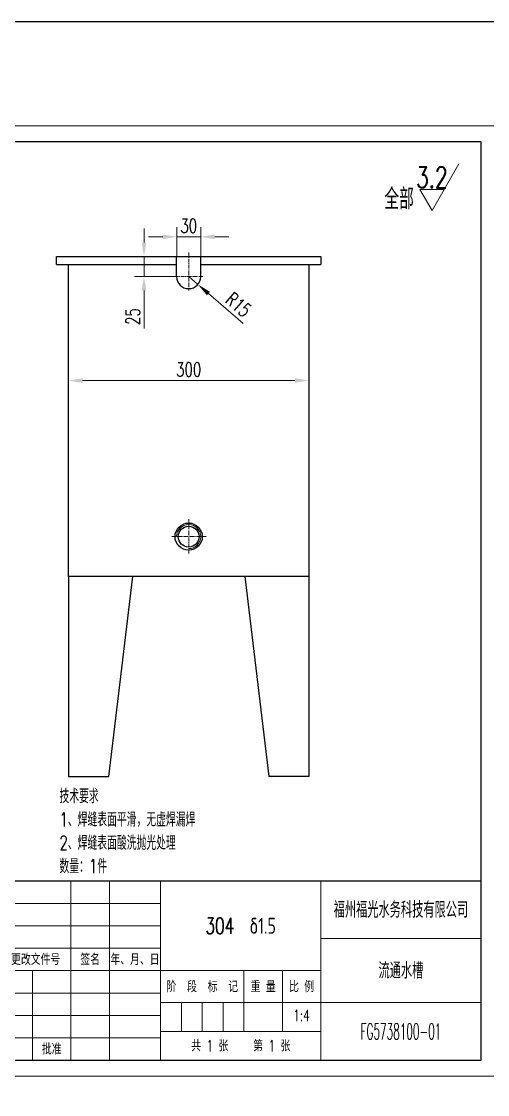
# Model space of a CAD drawing. Header units: millimetres. Extents: x 1001 to 6162, y -183 to 4066.
# Drawn here: x 3110 to 3692, y 768 to 2109 of the extents above; entities that cross this region are included whole.
import ezdxf
from ezdxf.enums import TextEntityAlignment as Align

# ---------------------------------------------------------------- set-up
doc = ezdxf.new("R2010")
doc.units = ezdxf.units.MM
doc.header["$LTSCALE"] = 0.3
doc.linetypes.add('ACAD_ISO02W100', pattern=[15, 12, -3])
doc.linetypes.add('CENTER', pattern=[50.8, 31.75, -6.35, 6.35, -6.35])
for name, color, linetype, lineweight in [('中心线', 1, 'CENTER', 15), ('粗实线', 7, 'Continuous', 30), ('细实线', 3, 'Continuous', 15), ('虚线', 2, 'ACAD_ISO02W100', 15)]:
    doc.layers.add(name, color=color, linetype=linetype, lineweight=lineweight)
doc.styles.add('2', font='simplex.shx', dxfattribs={"width": 0.7, "height": 7, "bigfont": 'hztxt.shx'})
doc.styles.add('5', font='simplex.shx', dxfattribs={"width": 0.7, "height": 17.5, "bigfont": 'hztxt.shx'})
doc.styles.add('机械工程图样式', font='simplex.shx', dxfattribs={"width": 0.7, "height": 3.5, "bigfont": 'hztxt.shx'})
doc.dimstyles.new('机械工程图-5', dxfattribs={"dimtxt": 3.5, "dimasz": 17.5, "dimexe": 12, "dimexo": 0, "dimgap": 5, "dimtad": 1, "dimdec": 3, "dimdsep": 46, "dimtxsty": '5', "dimcen": 0, "dimclrd": 256, "dimclre": 256, "dimadec": 0, "dimazin": 2, "dimtfac": 1, "dimtdec": 3, "dimtmove": 0, "dimatfit": 3, "dimfxl": 1, "dimtolj": 1, "dimtzin": 0, "dimlwd": -1, "dimlwe": -1, "dimarcsym": 0})

# ---------------------------------------------------------------- blocks, each defined once
blk = doc.blocks.new('标题栏')
at = {"layer": '粗实线'}
blk.add_lwpolyline([(-180, 0), (0, 0), (0, 56), (-180, 56)], close=True, dxfattribs=at)
at = {"layer": '细实线'}
for p, q in [((-170, 56), (-170, 28)), ((-160, 56), (-160, 28)), ((-150, 56), (-150, 28)), ((-128, 56), (-128, 0)), ((-116, 56), (-116, 0)), ((-100, 56), (-100, 0)), ((-50, 56), (-50, 0)), ((-100, 49), (-180, 49)), ((-100, 42), (-180, 42)), ((0, 38), (-50, 38)), ((-100, 35), (-180, 35)), ((-50, 28), (-180, 28)), ((-168, 28), (-168, 0)), ((-156, 28), (-156, 0)), ((-140, 28), (-140, 0)), ((-74, 28), (-74, 9)), ((-62, 28), (-62, 9)), ((-100, 21), (-180, 21)), ((0, 18), (-100, 18)), ((-93.5, 18), (-93.5, 9)), ((-87, 18), (-87, 9)), ((-80.5, 18), (-80.5, 9)), ((-100, 14), (-180, 14)), ((-100, 7), (-180, 7)), ((-100, 9), (-50, 9))]:
    blk.add_line(p, q, dxfattribs=at)
at = {"layer": '细实线', "style": '机械工程图样式', "width": 0.7}
for s, p in [('标记', (-175, 31.5)), ('处数', (-165, 31.49)), ('分区', (-155, 31.5)), ('更改文件号', (-139, 31.5)), ('签名', (-122, 31.5)), ('年、月、日', (-108, 31.5)), ('阶  段  标  记', (-87, 23)), ('重 量', (-68, 23)), ('比 例', (-56, 23)), ('审核', (-174, 10.5)), ('工艺', (-174, 3.5)), ('批准', (-134, 3.5))]:
    blk.add_text(s, height=3.5, dxfattribs=at).set_placement(p, align=Align.MIDDLE_CENTER)
for tag, height, p in [('单位名称', 5, (-25, 47)), ('材料标记', 5, (-75, 42)), ('图样名称', 5, (-25, 28)), ('重量', 3.5, (-68, 14)), ('比例', 3.5, (-56, 14)), ('图样代号', 5, (-25, 9)), ('共张第张', 3.5, (-75, 4.51))]:
    blk.add_attdef(tag, text='', height=height, dxfattribs=at).set_placement(p, align=Align.MIDDLE_CENTER)
blk = doc.blocks.new('粗糙度')
at = {"layer": '细实线'}
for p, q in [((0, 0), (4.48, 7.75)), ((0, 0), (-2.02, 3.5)), ((-2.02, 3.5), (2.02, 3.5))]:
    blk.add_line(p, q, dxfattribs=at)
at = {"layer": '细实线', "style": '机械工程图样式', "width": 0.7}
blk.add_attdef('粗糙度', text='', height=3.5, dxfattribs=at).set_placement((-0.02, 5.51), align=Align.MIDDLE_CENTER)
blk = doc.blocks.new('*D139')
at = {"layer": 'Defpoints', "color": 0}
for p in [(3168.5, 1685.1), (3468.5, 1683.9), (3468.5, 1660.3)]:
    blk.add_point(p, dxfattribs=at)
at = {"layer": '细实线'}
for p, q in [((3168.5, 1685.1), (3168.5, 1648.3)), ((3468.5, 1683.9), (3468.5, 1648.3)), ((3186, 1660.3), (3451, 1660.3))]:
    blk.add_line(p, q, dxfattribs=at)
for points in [[(3186, 1663.2), (3186, 1657.4), (3168.5, 1660.3)], [(3451, 1657.4), (3451, 1663.2), (3468.5, 1660.3)]]:
    blk.add_solid(points, dxfattribs=at)
at = {"layer": '细实线', "color": 0, "insert": (3318.5, 1674.1), "char_height": 17.5, "attachment_point": 5, "style": '5'}
blk.add_mtext('\\A1;300', dxfattribs=at)
blk = doc.blocks.new('*D140')
at = {"layer": 'Defpoints', "color": 0}
for p in [(3318.5, 1790.2), (3329.9, 1780.4)]:
    blk.add_point(p, dxfattribs=at)
at = {"layer": '细实线'}
for p, q in [((3318.5, 1790.2), (3329.9, 1780.4)), ((3386.7, 1731.8), (3343.2, 1769))]:
    blk.add_line(p, q, dxfattribs=at)
blk.add_solid([(3345, 1771.3), (3341.3, 1766.8), (3329.9, 1780.4)], dxfattribs=at)
at = {"layer": '细实线', "color": 0, "insert": (3380.5, 1755.2), "char_height": 17.5, "attachment_point": 5, "rotation": 319.4678, "style": '5'}
blk.add_mtext('\\A1;R15', dxfattribs=at)
blk = doc.blocks.new('*D141')
at = {"layer": 'Defpoints', "color": 0}
for p in [(3333.5, 1840), (3303.5, 1815.2), (3333.5, 1815.2)]:
    blk.add_point(p, dxfattribs=at)
at = {"layer": '细实线'}
for p, q in [((3303.5, 1815.2), (3303.5, 1852)), ((3333.5, 1815.2), (3333.5, 1852)), ((3286, 1840), (3268.5, 1840)), ((3303.5, 1840), (3333.5, 1840)), ((3351, 1840), (3368.5, 1840))]:
    blk.add_line(p, q, dxfattribs=at)
for points in [[(3286, 1837), (3286, 1842.9), (3303.5, 1840)], [(3351, 1842.9), (3351, 1837), (3333.5, 1840)]]:
    blk.add_solid(points, dxfattribs=at)
at = {"layer": '细实线', "color": 0, "insert": (3318.5, 1853.7), "char_height": 17.5, "attachment_point": 5, "style": '5'}
blk.add_mtext('\\A1;30', dxfattribs=at)
blk = doc.blocks.new('*D142')
at = {"layer": 'Defpoints', "color": 0}
for p in [(3303.5, 1815.2), (3262.7, 1790.2), (3301, 1790.2)]:
    blk.add_point(p, dxfattribs=at)
at = {"layer": '细实线'}
for p, q in [((3262.7, 1832.7), (3262.7, 1850.2)), ((3303.5, 1815.2), (3250.7, 1815.2)), ((3262.7, 1815.2), (3262.7, 1790.2)), ((3301, 1790.2), (3250.7, 1790.2)), ((3262.7, 1772.7), (3262.7, 1725.3))]:
    blk.add_line(p, q, dxfattribs=at)
for points in [[(3259.8, 1832.7), (3265.6, 1832.7), (3262.7, 1815.2)], [(3265.6, 1772.7), (3259.8, 1772.7), (3262.7, 1790.2)]]:
    blk.add_solid(points, dxfattribs=at)
at = {"layer": '细实线', "color": 0, "insert": (3248.9, 1740.3), "char_height": 17.5, "attachment_point": 5, "rotation": 90, "style": '5'}
blk.add_mtext('\\A1;25', dxfattribs=at)

msp = doc.modelspace()

# ---------------------------------------------------------------- linework, layer by layer
msp.add_lwpolyline([(1001.3864, 2109.1604), (6161.9395, 2109.1604), (6161.9395, -182.5736), (1001.3864, -182.5736)], close=True)
at = {"layer": '中心线', "ltscale": 0.5}
for p, q in [((3318.4511, 1820.1673), (3318.4511, 1772.6673)), ((3300.9511, 1790.1673), (3335.9511, 1790.1673)), ((3318.4511, 1487.1673), (3318.4511, 1443.1673)), ((3340.4511, 1465.1673), (3296.4511, 1465.1673))]:
    msp.add_line(p, q, dxfattribs=at)
at = {"layer": '粗实线'}
for p, q in [((3153.4511, 1815.1673), (3483.4511, 1815.1673)), ((3153.4511, 1805.1673), (3153.4511, 1815.1673)), ((3303.4511, 1790.1673), (3303.4511, 1815.1673)), ((3303.4511, 1815.1673), (3333.4511, 1815.1673)), ((3333.4511, 1790.1673), (3333.4511, 1815.1673)), ((3483.4511, 1815.1673), (3483.4511, 1805.1673)), ((3153.4511, 1805.1673), (3303.4511, 1805.1673)), ((3168.4511, 1415.1673), (3168.4511, 1805.1673)), ((3333.4511, 1805.1673), (3483.4511, 1805.1673)), ((3468.4511, 1805.1673), (3468.4511, 1415.1673)), ((3468.4511, 1415.1673), (3168.4511, 1415.1673)), ((3168.4511, 1415.1673), (3168.4511, 1165.1673)), ((3248.4511, 1415.1673), (3218.4511, 1165.1673)), ((3388.4511, 1415.1673), (3418.4511, 1165.1673)), ((3468.4511, 1415.1673), (3468.4511, 1165.1673)), ((3168.4511, 1165.1673), (3218.4511, 1165.1673)), ((3468.4511, 1165.1673), (3418.4511, 1165.1673))]:
    msp.add_line(p, q, dxfattribs=at)
msp.add_lwpolyline([(2123.4397, 810.7168), (3683.4397, 810.7168), (3683.4397, 1958.7168), (2123.4397, 1958.7168)], close=True, dxfattribs=at)
for radius in [17, 13]:
    msp.add_circle((3318.4511, 1465.1673), radius, dxfattribs=at)
msp.add_arc((3318.4511, 1790.1673), 15, 180, 0, dxfattribs=at)
at = {"layer": '细实线'}
msp.add_lwpolyline([(2023.4397, 790.7168), (3703.4397, 790.7168), (3703.4397, 1978.7168), (2023.4397, 1978.7168)], close=True, dxfattribs=at)
msp.add_arc((3318.4511, 1465.1673), 15, 270, 180, dxfattribs=at)

# ---------------------------------------------------------------- block references
at = {"layer": '细实线', "xscale": 7.5, "yscale": 7.5, "zscale": 7.5}
msp.add_blockref('粗糙度', (3622.2943, 1872.9266), dxfattribs=at).add_auto_attribs({'粗糙度': '3.2'})
at = {"layer": '虚线'}
ref = msp.add_blockref('标题栏', (3683.4397, 810.7168), dxfattribs=dict(at, xscale=4, yscale=4, zscale=4))
ref.add_attrib('材料标记', '304  δ1.5', dxfattribs={"layer": '细实线', "height": 20, "style": '机械工程图样式', "width": 0.7}).set_placement((3383.4397, 978.7168), align=Align.MIDDLE_CENTER)
ref.add_attrib('单位名称', '福州福光水务科技有限公司', dxfattribs={"layer": '细实线', "height": 20, "style": '机械工程图样式', "width": 0.7}).set_placement((3583.4397, 998.7168), align=Align.MIDDLE_CENTER)
ref.add_attrib('图样名称', '流通水槽', dxfattribs={"layer": '细实线', "height": 20, "style": '机械工程图样式', "width": 0.7}).set_placement((3583.4397, 922.7168), align=Align.MIDDLE_CENTER)
ref.add_attrib('图样代号', 'FG5738100-01', dxfattribs={"layer": '细实线', "height": 20, "style": '机械工程图样式', "width": 0.48}).set_placement((3583.4397, 846.7168), align=Align.MIDDLE_CENTER)
ref.add_attrib('比例', '1:4', dxfattribs={"layer": '细实线', "height": 14, "style": '机械工程图样式', "width": 0.7}).set_placement((3459.4397, 866.7168), align=Align.MIDDLE_CENTER)
ref.add_attrib('共张第张', '共 1 张    第 1 张', dxfattribs={"layer": '细实线', "height": 14, "style": '机械工程图样式', "width": 0.7}).set_placement((3383.4397, 828.7509), align=Align.MIDDLE_CENTER)

# ---------------------------------------------------------------- texts
at = {"layer": '细实线', "attachment_point": 1}
for s, insert, char_height, width, style in [('全部', (3562.7983, 1900.3951), 26.25, 110.408028, '2'), ('技术要求\\P1、焊缝表面平滑，无虚焊漏焊\\P2、焊缝表面酸洗抛光处理\\P数量：1件', (3157.0883, 1149.4489), 17.5, 526.351431, '5')]:
    msp.add_mtext(s, dxfattribs=dict(at, insert=insert, char_height=char_height, width=width, style=style))

# ---------------------------------------------------------------- dimensions: what is measured, and where the dimension line sits
at = {"layer": '细实线'}
for base, p1, p2, picture, middle in [((3333.4511, 1839.9535), (3303.4511, 1815.1673), (3333.4511, 1815.1673), '*D141', (3318.4511, 1853.7035)), ((3468.4511, 1660.3331), (3168.4511, 1685.0517), (3468.4511, 1683.9343), '*D139', (3318.4511, 1674.0831))]:
    dim = msp.add_linear_dim(base=base, p1=p1, p2=p2, dimstyle='机械工程图-5', dxfattribs=at)
    dim.commit()
    dim.dimension.update_dxf_attribs({"geometry": picture, "text_midpoint": middle})
dim = msp.add_linear_dim(base=(3262.6766, 1790.1673), p1=(3303.4511, 1815.1673), p2=(3300.9511, 1790.1673), angle=90, dimstyle='机械工程图-5', dxfattribs=at)
dim.commit()
dim.dimension.update_dxf_attribs({"geometry": '*D142', "text_midpoint": (3248.9266, 1740.2506)})
dim = msp.add_radius_dim(center=(3318.4511, 1790.1673), mpoint=(3329.8517, 1780.4191), dimstyle='机械工程图-5', dxfattribs=at)
dim.commit()
dim.dimension.update_dxf_attribs({"geometry": '*D140', "text_midpoint": (3380.4948, 1755.2078)})

doc.saveas('drawing.dxf')
